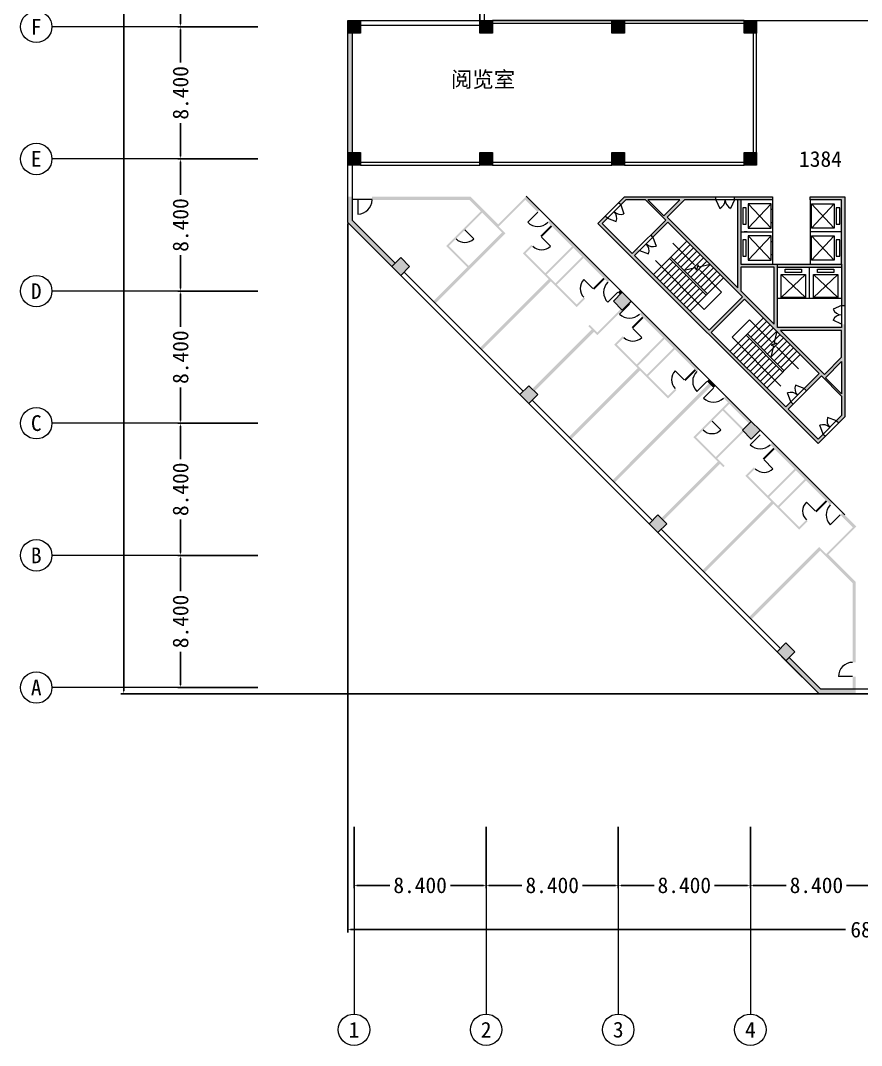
# Model space of a CAD drawing. Header units: metres. Extents: x -302 to 587, y -65 to 94.
# Drawn here: x 355 to 408.5, y -55 to 10.2 of the extents above; entities that cross this region are included whole.
import ezdxf

# ---------------------------------------------------------------- set-up
doc = ezdxf.new("R2010")
doc.units = ezdxf.units.M
doc.linetypes.add('ACAD_ISO03W100', pattern=[30, 12, -18])
doc.layers.get('0').update_dxf_attribs({"lineweight": 9})
for name, color, linetype, lineweight in [('fanghuo', 1, 'Continuous', 9), ('glass', 5, 'Continuous', 5), ('hatch', 212, 'ACAD_ISO03W100', 5), ('ProfileEdges', 7, 'Continuous', 9), ('PUB_TEXT', 7, 'Continuous', 9), ('stair', 30, 'Continuous', 9), ('zhuwang', 2, 'Continuous', 13)]:
    doc.layers.add(name, color=color, linetype=linetype, lineweight=lineweight)
doc.styles.add('mystyle', font='', dxfattribs={"height": 1})
doc.styles.get('mystyle').set_extended_font_data('SimSun')
doc.dimstyles.new('myyyy', dxfattribs={"dimtxt": 1, "dimasz": 0.18, "dimexe": 0.18, "dimexo": 0.0625, "dimgap": 0.09, "dimtad": 0, "dimtoh": 1, "dimdec": 3, "dimrnd": 0.001, "dimzin": 0, "dimdsep": 46, "dimtxsty": 'Standard', "dimcen": 0.09, "dimadec": 0, "dimazin": 0, "dimtfac": 1, "dimtdec": 3, "dimtofl": 0, "dimtmove": 0, "dimatfit": 3, "dimfxl": 1, "dimtolj": 1, "dimtzin": 0, "dimarcsym": 0})

# ---------------------------------------------------------------- blocks, each defined once
blk = doc.blocks.new('*D111')
at = {"layer": 'Defpoints', "color": 0, "ltscale": 0.05, "transparency": 16777216}
for p in [(370.149, 18.16), (365.183, 9.76), (370.149, 9.76)]:
    blk.add_point(p, dxfattribs=at)
at = {"layer": 'PUB_TEXT', "color": 0, "lineweight": -2, "ltscale": 0.05, "transparency": 16777216}
for p, q in [((370.086, 18.16), (365.003, 18.16)), ((365.183, 17.98), (365.183, 15.883)), ((365.183, 9.94), (365.183, 12.036)), ((370.086, 9.76), (365.003, 9.76))]:
    blk.add_line(p, q, dxfattribs=at)
at = {"layer": 'PUB_TEXT', "color": 0, "ltscale": 0.05, "transparency": 16777216}
for points in [[(365.153, 17.98), (365.213, 17.98), (365.183, 18.16)], [(365.153, 9.94), (365.213, 9.94), (365.183, 9.76)]]:
    blk.add_solid(points, dxfattribs=at)
at = {"layer": 'PUB_TEXT', "color": 0, "ltscale": 0.05, "transparency": 16777216, "insert": (365.183, 13.96), "char_height": 1, "attachment_point": 5, "rotation": 90}
blk.add_mtext('\\A1;8.400', dxfattribs=at)
blk = doc.blocks.new('*D112')
at = {"layer": 'Defpoints', "color": 0, "ltscale": 0.05, "transparency": 16777216}
for p in [(370.149, 9.76), (365.183, 1.36), (370.149, 1.36)]:
    blk.add_point(p, dxfattribs=at)
at = {"layer": 'PUB_TEXT', "color": 0, "lineweight": -2, "ltscale": 0.05, "transparency": 16777216}
for p, q in [((370.086, 9.76), (365.003, 9.76)), ((365.183, 9.58), (365.183, 7.483)), ((365.183, 1.54), (365.183, 3.636)), ((370.086, 1.36), (365.003, 1.36))]:
    blk.add_line(p, q, dxfattribs=at)
at = {"layer": 'PUB_TEXT', "color": 0, "ltscale": 0.05, "transparency": 16777216}
for points in [[(365.153, 9.58), (365.213, 9.58), (365.183, 9.76)], [(365.153, 1.54), (365.213, 1.54), (365.183, 1.36)]]:
    blk.add_solid(points, dxfattribs=at)
at = {"layer": 'PUB_TEXT', "color": 0, "ltscale": 0.05, "transparency": 16777216, "insert": (365.183, 5.56), "char_height": 1, "attachment_point": 5, "rotation": 90}
blk.add_mtext('\\A1;8.400', dxfattribs=at)
blk = doc.blocks.new('*D102')
at = {"layer": 'Defpoints', "color": 0, "ltscale": 0.05, "transparency": 16777216}
for p in [(370.149, 1.36), (365.183, -7.04), (370.149, -7.04)]:
    blk.add_point(p, dxfattribs=at)
at = {"layer": 'PUB_TEXT', "color": 0, "lineweight": -2, "ltscale": 0.05, "transparency": 16777216}
for p, q in [((370.086, 1.36), (365.003, 1.36)), ((365.183, 1.18), (365.183, -0.917)), ((365.183, -6.86), (365.183, -4.764)), ((370.086, -7.04), (365.003, -7.04))]:
    blk.add_line(p, q, dxfattribs=at)
at = {"layer": 'PUB_TEXT', "color": 0, "ltscale": 0.05, "transparency": 16777216}
for points in [[(365.153, 1.18), (365.213, 1.18), (365.183, 1.36)], [(365.153, -6.86), (365.213, -6.86), (365.183, -7.04)]]:
    blk.add_solid(points, dxfattribs=at)
at = {"layer": 'PUB_TEXT', "color": 0, "ltscale": 0.05, "transparency": 16777216, "insert": (365.183, -2.84), "char_height": 1, "attachment_point": 5, "rotation": 90}
blk.add_mtext('\\A1;8.400', dxfattribs=at)
blk = doc.blocks.new('*D103')
at = {"layer": 'Defpoints', "color": 0, "ltscale": 0.05, "transparency": 16777216}
for p in [(370.149, -7.04), (365.183, -15.44), (370.149, -15.44)]:
    blk.add_point(p, dxfattribs=at)
at = {"layer": 'PUB_TEXT', "color": 0, "lineweight": -2, "ltscale": 0.05, "transparency": 16777216}
for p, q in [((370.086, -7.04), (365.003, -7.04)), ((365.183, -7.22), (365.183, -9.317)), ((365.183, -15.26), (365.183, -13.164)), ((370.086, -15.44), (365.003, -15.44))]:
    blk.add_line(p, q, dxfattribs=at)
at = {"layer": 'PUB_TEXT', "color": 0, "ltscale": 0.05, "transparency": 16777216}
for points in [[(365.153, -7.22), (365.213, -7.22), (365.183, -7.04)], [(365.153, -15.26), (365.213, -15.26), (365.183, -15.44)]]:
    blk.add_solid(points, dxfattribs=at)
at = {"layer": 'PUB_TEXT', "color": 0, "ltscale": 0.05, "transparency": 16777216, "insert": (365.183, -11.24), "char_height": 1, "attachment_point": 5, "rotation": 90}
blk.add_mtext('\\A1;8.400', dxfattribs=at)
blk = doc.blocks.new('*D104')
at = {"layer": 'Defpoints', "color": 0, "ltscale": 0.05, "transparency": 16777216}
for p in [(370.149, -15.44), (365.183, -23.84), (370.149, -23.84)]:
    blk.add_point(p, dxfattribs=at)
at = {"layer": 'PUB_TEXT', "color": 0, "lineweight": -2, "ltscale": 0.05, "transparency": 16777216}
for p, q in [((370.086, -15.44), (365.003, -15.44)), ((365.183, -15.62), (365.183, -17.717)), ((365.183, -23.66), (365.183, -21.564)), ((370.086, -23.84), (365.003, -23.84))]:
    blk.add_line(p, q, dxfattribs=at)
at = {"layer": 'PUB_TEXT', "color": 0, "ltscale": 0.05, "transparency": 16777216}
for points in [[(365.153, -15.62), (365.213, -15.62), (365.183, -15.44)], [(365.153, -23.66), (365.213, -23.66), (365.183, -23.84)]]:
    blk.add_solid(points, dxfattribs=at)
at = {"layer": 'PUB_TEXT', "color": 0, "ltscale": 0.05, "transparency": 16777216, "insert": (365.183, -19.64), "char_height": 1, "attachment_point": 5, "rotation": 90}
blk.add_mtext('\\A1;8.400', dxfattribs=at)
blk = doc.blocks.new('*D105')
at = {"layer": 'Defpoints', "color": 0, "ltscale": 0.05, "transparency": 16777216}
for p in [(370.149, -23.84), (365.183, -32.24), (370.149, -32.24)]:
    blk.add_point(p, dxfattribs=at)
at = {"layer": 'PUB_TEXT', "color": 0, "lineweight": -2, "ltscale": 0.05, "transparency": 16777216}
for p, q in [((370.086, -23.84), (365.003, -23.84)), ((365.183, -24.02), (365.183, -26.117)), ((365.183, -32.06), (365.183, -29.964)), ((370.086, -32.24), (365.003, -32.24))]:
    blk.add_line(p, q, dxfattribs=at)
at = {"layer": 'PUB_TEXT', "color": 0, "ltscale": 0.05, "transparency": 16777216}
for points in [[(365.153, -24.02), (365.213, -24.02), (365.183, -23.84)], [(365.153, -32.06), (365.213, -32.06), (365.183, -32.24)]]:
    blk.add_solid(points, dxfattribs=at)
at = {"layer": 'PUB_TEXT', "color": 0, "ltscale": 0.05, "transparency": 16777216, "insert": (365.183, -28.04), "char_height": 1, "attachment_point": 5, "rotation": 90}
blk.add_mtext('\\A1;8.400', dxfattribs=at)
blk = doc.blocks.new('*D113')
at = {"layer": 'Defpoints', "color": 0, "ltscale": 3, "transparency": 16777216}
for p in [(361.567, 68.96), (384.214, 68.96), (410.214, -32.64)]:
    blk.add_point(p, dxfattribs=at)
at = {"layer": 'PUB_TEXT', "color": 0, "lineweight": -2, "ltscale": 3, "transparency": 16777216}
for p, q in [((384.151, 68.96), (361.387, 68.96)), ((361.567, 68.78), (361.567, 20.666)), ((361.567, -32.46), (361.567, 15.653)), ((410.151, -32.64), (361.387, -32.64))]:
    blk.add_line(p, q, dxfattribs=at)
at = {"layer": 'PUB_TEXT', "color": 0, "ltscale": 3, "transparency": 16777216}
for points in [[(361.537, 68.78), (361.597, 68.78), (361.567, 68.96)], [(361.537, -32.46), (361.597, -32.46), (361.567, -32.64)]]:
    blk.add_solid(points, dxfattribs=at)
at = {"layer": 'PUB_TEXT', "color": 0, "ltscale": 3, "transparency": 16777216, "insert": (361.567, 18.16), "char_height": 1, "attachment_point": 5, "rotation": 90}
blk.add_mtext('\\A1;101.600', dxfattribs=at)
blk = doc.blocks.new('*D115')
at = {"layer": 'Defpoints', "color": 0, "ltscale": 3, "transparency": 16777216}
for p in [(384.614, -41.04), (393.014, -41.04), (393.014, -44.814)]:
    blk.add_point(p, dxfattribs=at)
at = {"layer": 'PUB_TEXT', "color": 0, "lineweight": -2, "ltscale": 3, "transparency": 16777216}
for p, q in [((384.614, -41.103), (384.614, -44.994)), ((393.014, -41.103), (393.014, -44.994)), ((384.794, -44.814), (386.89, -44.814)), ((392.834, -44.814), (390.737, -44.814))]:
    blk.add_line(p, q, dxfattribs=at)
at = {"layer": 'PUB_TEXT', "color": 0, "ltscale": 3, "transparency": 16777216}
for points in [[(384.794, -44.784), (384.794, -44.844), (384.614, -44.814)], [(392.834, -44.784), (392.834, -44.844), (393.014, -44.814)]]:
    blk.add_solid(points, dxfattribs=at)
at = {"layer": 'PUB_TEXT', "color": 0, "ltscale": 3, "transparency": 16777216, "insert": (388.814, -44.814), "char_height": 1, "attachment_point": 5}
blk.add_mtext('\\A1;8.400', dxfattribs=at)
blk = doc.blocks.new('*D96')
at = {"layer": 'Defpoints', "color": 0, "ltscale": 3, "transparency": 16777216}
for p in [(393.014, -41.04), (401.414, -41.04), (401.414, -44.814)]:
    blk.add_point(p, dxfattribs=at)
at = {"layer": 'PUB_TEXT', "color": 0, "lineweight": -2, "ltscale": 3, "transparency": 16777216}
for p, q in [((393.014, -41.103), (393.014, -44.994)), ((401.414, -41.103), (401.414, -44.994)), ((393.194, -44.814), (395.29, -44.814)), ((401.234, -44.814), (399.137, -44.814))]:
    blk.add_line(p, q, dxfattribs=at)
at = {"layer": 'PUB_TEXT', "color": 0, "ltscale": 3, "transparency": 16777216}
for points in [[(393.194, -44.784), (393.194, -44.844), (393.014, -44.814)], [(401.234, -44.784), (401.234, -44.844), (401.414, -44.814)]]:
    blk.add_solid(points, dxfattribs=at)
at = {"layer": 'PUB_TEXT', "color": 0, "ltscale": 3, "transparency": 16777216, "insert": (397.214, -44.814), "char_height": 1, "attachment_point": 5}
blk.add_mtext('\\A1;8.400', dxfattribs=at)
blk = doc.blocks.new('*D97')
at = {"layer": 'Defpoints', "color": 0, "ltscale": 3, "transparency": 16777216}
for p in [(401.414, -41.04), (409.814, -41.04), (409.814, -44.814)]:
    blk.add_point(p, dxfattribs=at)
at = {"layer": 'PUB_TEXT', "color": 0, "lineweight": -2, "ltscale": 3, "transparency": 16777216}
for p, q in [((401.414, -41.103), (401.414, -44.994)), ((409.814, -41.103), (409.814, -44.994)), ((401.594, -44.814), (403.69, -44.814)), ((409.634, -44.814), (407.537, -44.814))]:
    blk.add_line(p, q, dxfattribs=at)
at = {"layer": 'PUB_TEXT', "color": 0, "ltscale": 3, "transparency": 16777216}
for points in [[(401.594, -44.784), (401.594, -44.844), (401.414, -44.814)], [(409.634, -44.784), (409.634, -44.844), (409.814, -44.814)]]:
    blk.add_solid(points, dxfattribs=at)
at = {"layer": 'PUB_TEXT', "color": 0, "ltscale": 3, "transparency": 16777216, "insert": (405.614, -44.814), "char_height": 1, "attachment_point": 5}
blk.add_mtext('\\A1;8.400', dxfattribs=at)
blk = doc.blocks.new('*D116')
at = {"layer": 'Defpoints', "color": 0, "ltscale": 3, "transparency": 16777216}
for p in [(376.214, -41.04), (384.614, -41.04), (384.614, -44.814)]:
    blk.add_point(p, dxfattribs=at)
at = {"layer": 'PUB_TEXT', "color": 0, "lineweight": -2, "ltscale": 3, "transparency": 16777216}
for p, q in [((376.214, -41.103), (376.214, -44.994)), ((384.614, -41.103), (384.614, -44.994)), ((376.394, -44.814), (378.49, -44.814)), ((384.434, -44.814), (382.337, -44.814))]:
    blk.add_line(p, q, dxfattribs=at)
at = {"layer": 'PUB_TEXT', "color": 0, "ltscale": 3, "transparency": 16777216}
for points in [[(376.394, -44.784), (376.394, -44.844), (376.214, -44.814)], [(384.434, -44.784), (384.434, -44.844), (384.614, -44.814)]]:
    blk.add_solid(points, dxfattribs=at)
at = {"layer": 'PUB_TEXT', "color": 0, "ltscale": 3, "transparency": 16777216, "insert": (380.414, -44.814), "char_height": 1, "attachment_point": 5}
blk.add_mtext('\\A1;8.400', dxfattribs=at)
blk = doc.blocks.new('*D117')
at = {"layer": 'Defpoints', "color": 0, "ltscale": 3, "transparency": 16777216}
for p in [(375.814, -2.674), (443.814, -7.44), (443.814, -47.631)]:
    blk.add_point(p, dxfattribs=at)
at = {"layer": 'PUB_TEXT', "color": 0, "lineweight": -2, "ltscale": 3, "transparency": 16777216}
for p, q in [((375.814, -2.737), (375.814, -47.811)), ((443.814, -7.503), (443.814, -47.811)), ((375.994, -47.631), (407.474, -47.631)), ((443.634, -47.631), (412.154, -47.631))]:
    blk.add_line(p, q, dxfattribs=at)
at = {"layer": 'PUB_TEXT', "color": 0, "ltscale": 3, "transparency": 16777216}
for points in [[(375.994, -47.601), (375.994, -47.661), (375.814, -47.631)], [(443.634, -47.601), (443.634, -47.661), (443.814, -47.631)]]:
    blk.add_solid(points, dxfattribs=at)
at = {"layer": 'PUB_TEXT', "color": 0, "ltscale": 3, "transparency": 16777216, "insert": (409.814, -47.631), "char_height": 1, "attachment_point": 5}
blk.add_mtext('\\A1;68.000', dxfattribs=at)

msp = doc.modelspace()

# ---------------------------------------------------------------- hatches: boundary and pattern name
at = {"layer": 'hatch', "ltscale": 0.05}
h = msp.add_hatch(color=256, dxfattribs=at)
h.dxf.hatch_style = 1
h.paths.add_polyline_path([(376.6136, 10.1598), (375.8136, 10.1598), (375.8136, 9.3598), (376.6136, 9.3598)])
h = msp.add_hatch(color=256, dxfattribs=at)
h.dxf.hatch_style = 1
h.paths.add_polyline_path([(385.0136, 10.1598), (384.2136, 10.1598), (384.2136, 9.3598), (385.0136, 9.3598)])
h = msp.add_hatch(color=256, dxfattribs=at)
h.dxf.hatch_style = 1
h.paths.add_polyline_path([(393.4136, 10.1598), (392.6136, 10.1598), (392.6136, 9.3598), (393.4136, 9.3598)])
h = msp.add_hatch(color=256, dxfattribs=at)
h.dxf.hatch_style = 1
h.paths.add_polyline_path([(401.8136, 10.1598), (401.0136, 10.1598), (401.0136, 9.3598), (401.8136, 9.3598)])
h = msp.add_hatch(color=256, dxfattribs=at)
h.dxf.hatch_style = 1
h.paths.add_polyline_path([(376.1136, 9.3598), (375.8136, 9.3598), (375.8136, 1.7598), (376.1136, 1.7598)])
h = msp.add_hatch(color=256, dxfattribs=at)
h.dxf.hatch_style = 1
h.paths.add_polyline_path([(376.6136, 1.7598), (375.8136, 1.7598), (375.8136, 0.9598), (376.6136, 0.9598)])
h = msp.add_hatch(color=256, dxfattribs=at)
h.dxf.hatch_style = 1
h.paths.add_polyline_path([(385.0136, 1.7598), (384.2136, 1.7598), (384.2136, 0.9598), (385.0136, 0.9598)])
h = msp.add_hatch(color=256, dxfattribs=at)
h.dxf.hatch_style = 1
h.paths.add_polyline_path([(393.4136, 1.7598), (392.6136, 1.7598), (392.6136, 0.9598), (393.4136, 0.9598)])
h = msp.add_hatch(color=256, dxfattribs=at)
h.dxf.hatch_style = 1
h.paths.add_polyline_path([(401.8136, 1.7598), (401.0136, 1.7598), (401.0136, 0.9598), (401.8136, 0.9598)])
h = msp.add_hatch(color=256, dxfattribs=at)
h.dxf.hatch_style = 1
h.paths.add_polyline_path([(376.1136, -1.0402), (375.8136, -1.0402), (375.8136, -2.6742), (378.6177, -5.4782), (378.8298, -5.2661), (376.1136, -2.5499)])
h = msp.add_hatch(color=256, dxfattribs=at)
h.dxf.hatch_style = 1
h.paths.add_polyline_path([(383.6266, -1.0402), (377.3571, -1.0402), (377.3571, -1.2402), (383.5437, -1.2402), (385.2355, -2.932), (385.3769, -2.7905)])
h = msp.add_hatch(color=256, dxfattribs=at)
h.dxf.hatch_style = 1
h.paths.add_polyline_path([(387.8942, -2.0269), (388.0356, -1.8854), (387.1588, -1.0086), (385.2355, -2.932), (385.6173, -3.3138), (381.2474, -7.6837), (381.3888, -7.8251), (385.8436, -3.3704), (385.4052, -2.932), (387.1023, -1.2349)])
h = msp.add_hatch(color=256, dxfattribs=at)
h.dxf.hatch_style = 1
h.paths.add_polyline_path([(400.6136, -6.8267), (396.1212, -2.3342), (397.2152, -1.2402), (399.2136, -1.2402), (399.2136, -1.0402), (393.4129, -1.0402), (393.0301, -1.423), (393.1715, -1.5644), (393.4958, -1.2402), (394.7443, -1.2402), (396.0292, -2.5251), (395.0807, -3.4736), (395.2221, -3.6151), (396.1706, -2.6665), (400.9082, -7.4041), (398.7869, -9.5255), (394.0493, -4.7879), (394.3736, -4.4636), (394.2322, -4.3222), (393.9079, -4.6464), (391.9987, -2.7372), (392.323, -2.413), (392.1815, -2.2716), (391.7159, -2.7372), (405.7166, -16.738), (406.1823, -16.2723), (406.0408, -16.1308), (405.7166, -16.4551), (403.8074, -14.5459), (404.1316, -14.2217), (403.9902, -14.0802), (403.666, -14.4045), (398.9283, -9.6669), (401.0497, -7.5456), (405.7873, -12.2832), (404.8388, -13.2317), (404.9802, -13.3731), (405.9287, -12.4246), (407.2136, -13.7095), (407.2136, -14.9581), (406.8894, -15.2823), (407.0308, -15.4237), (407.4136, -15.0409), (407.4136, -9.1467), (407.2136, -9.1467), (407.2136, -9.3467), (403.1336, -9.3467), (403.1336, -5.3202), (400.8136, -5.3202), (400.8136, -1.2402), (400.6136, -1.2402)])
h.paths.add_polyline_path([(400.8136, -5.5202), (402.9336, -5.5202), (402.9336, -9.1467), (400.8136, -7.0267)], flags=16)
h.paths.add_polyline_path([(403.3336, -9.5467), (407.2136, -9.5467), (407.2136, -11.2386), (406.1196, -12.3327)], flags=16)
h.paths.add_polyline_path([(395.909, -2.2635), (394.8857, -1.2402), (396.9323, -1.2402)], flags=16)
h.paths.add_polyline_path([(407.2136, -11.5215), (407.2136, -13.5681), (406.1903, -12.5448)], flags=16)
h = msp.add_hatch(color=256, dxfattribs=at)
h.dxf.hatch_style = 1
h.paths.add_polyline_path([(400.4136, -1.0402), (400.4136, -1.2402), (401.0136, -1.2402), (402.8136, -1.2402), (402.8136, -1.0402)])
h = msp.add_hatch(color=256, dxfattribs=at)
h.dxf.hatch_style = 1
h.paths.add_polyline_path([(407.4136, -1.0402), (405.2136, -1.0402), (405.2136, -1.2402), (407.2136, -1.2402), (407.2136, -5.3202), (407.2136, -7.9467), (407.4136, -7.9467)])
h = msp.add_hatch(color=256, dxfattribs=at)
h.dxf.hatch_style = 1
h.paths.add_polyline_path([(384.3587, -2.0551), (384.2738, -1.9703), (382.0677, -4.1765), (383.4112, -5.52), (383.496, -5.4351), (382.2374, -4.1765)])
h = msp.add_hatch(color=256, dxfattribs=at)
h.dxf.hatch_style = 1
h.paths.add_polyline_path([(392.349, -6.4816), (392.4904, -6.3402), (388.672, -2.5218), (388.5306, -2.6633)])
h = msp.add_hatch(color=256, dxfattribs=at)
h.dxf.hatch_style = 1
h.paths.add_polyline_path([(388.8135, -2.9461), (388.7286, -2.8612), (388.0569, -3.533), (388.1417, -3.6178)])
h = msp.add_hatch(color=256, dxfattribs=at)
h.dxf.hatch_style = 1
h.paths.add_polyline_path([(387.1164, -4.6432), (387.576, -4.1835), (387.4912, -4.0987), (386.9467, -4.6432), (390.3691, -8.0655), (390.9136, -7.5211), (390.8287, -7.4362), (390.3691, -7.8958)])
h = msp.add_hatch(color=256, dxfattribs=at)
h.dxf.hatch_style = 1
h.paths.add_polyline_path([(390.157, -4.2896), (390.0721, -4.2047), (388.3751, -5.9018), (388.4599, -5.9867)])
h = msp.add_hatch(color=256, dxfattribs=at)
h.dxf.hatch_style = 1
h.paths.add_polyline_path([(379.7491, -5.4782), (379.1834, -4.9126), (378.6177, -5.4782), (379.1834, -6.0439)])
h = msp.add_hatch(color=256, dxfattribs=at)
h.dxf.hatch_style = 1
h.paths.add_polyline_path([(379.1834, -4.9126), (378.6177, -5.4782), (379.1834, -6.0439), (379.7491, -5.4782)])
h = msp.add_hatch(color=256, dxfattribs=at)
h.dxf.hatch_style = 1
h.paths.add_polyline_path([(390.8075, -4.9401), (390.7227, -4.8553), (389.0256, -6.5523), (389.1104, -6.6372)])
h = msp.add_hatch(color=256, dxfattribs=at)
h.dxf.hatch_style = 1
h.paths.add_polyline_path([(407.2136, -5.5202), (407.2136, -5.3202), (403.1336, -5.3202), (403.1336, -5.5202)])
h = msp.add_hatch(color=256, dxfattribs=at)
h.dxf.hatch_style = 1
h.paths.add_polyline_path([(388.7286, -6.4251), (388.5872, -6.2836), (384.2173, -10.6536), (384.3587, -10.795)])
h = msp.add_hatch(color=256, dxfattribs=at)
h.dxf.hatch_style = 1
h.paths.add_polyline_path([(391.3944, -6.8705), (391.4793, -6.9554), (392.151, -6.2836), (392.0662, -6.1988)])
h = msp.add_hatch(color=256, dxfattribs=at)
h.dxf.hatch_style = 1
h.paths.add_polyline_path([(393.2682, -7.118), (392.7026, -7.6837), (393.2682, -8.2494), (393.8339, -7.6837)])
h = msp.add_hatch(color=256, dxfattribs=at)
h.dxf.hatch_style = 1
h.paths.add_polyline_path([(393.2682, -7.118), (393.1268, -6.9766), (392.9854, -7.118), (393.1268, -7.2594)])
h = msp.add_hatch(color=256, dxfattribs=at)
h.dxf.hatch_style = 1
h.paths.add_polyline_path([(393.8727, -7.7224), (393.8339, -7.6837), (393.6925, -7.8251), (393.7312, -7.8639)])
h = msp.add_hatch(color=256, dxfattribs=at)
h.dxf.hatch_style = 1
h.paths.add_polyline_path([(391.2035, -9.1828), (391.1186, -9.2676), (391.6843, -9.8333), (393.2682, -8.2494), (393.1834, -8.1645), (391.6843, -9.6636)])
h = msp.add_hatch(color=256, dxfattribs=at)
h.dxf.hatch_style = 1
h.paths.add_polyline_path([(394.5091, -8.3588), (394.3676, -8.5003), (398.0092, -12.1419), (398.1507, -12.0004)])
h = msp.add_hatch(color=256, dxfattribs=at)
h.dxf.hatch_style = 1
h.paths.add_polyline_path([(394.6151, -8.7478), (394.5303, -8.6629), (393.8585, -9.3347), (393.9434, -9.4195)])
h = msp.add_hatch(color=256, dxfattribs=at)
h.dxf.hatch_style = 1
h.paths.add_polyline_path([(391.4722, -9.6212), (391.3308, -9.4798), (387.5407, -13.2699), (387.6821, -13.4113)])
h = msp.add_hatch(color=256, dxfattribs=at)
h.dxf.hatch_style = 1
h.paths.add_polyline_path([(393.3777, -9.9852), (393.2928, -9.9003), (392.7484, -10.4448), (396.1708, -13.8672), (396.7152, -13.3227), (396.6304, -13.2379), (396.1708, -13.6975), (392.9181, -10.4448)])
h = msp.add_hatch(color=256, dxfattribs=at)
h.dxf.hatch_style = 1
h.paths.add_polyline_path([(395.9586, -10.0913), (395.8738, -10.0064), (394.1767, -11.7035), (394.2616, -11.7883)])
h = msp.add_hatch(color=256, dxfattribs=at)
h.dxf.hatch_style = 1
h.paths.add_polyline_path([(396.6092, -10.7418), (396.5243, -10.6569), (394.8273, -12.354), (394.9121, -12.4389)])
h = msp.add_hatch(color=256, dxfattribs=at)
h.dxf.hatch_style = 1
h.paths.add_polyline_path([(394.3888, -12.0853), (394.2474, -11.9439), (389.8775, -16.3138), (390.0189, -16.4552)])
h = msp.add_hatch(color=256, dxfattribs=at)
h.dxf.hatch_style = 1
h.paths.add_polyline_path([(397.9527, -12.0853), (397.8678, -12.0004), (397.1961, -12.6722), (397.2809, -12.757)])
h = msp.add_hatch(color=256, dxfattribs=at)
h.dxf.hatch_style = 1
h.paths.add_polyline_path([(398.9285, -13.0611), (398.7871, -12.9197), (392.6352, -19.0715), (392.7766, -19.2129)])
h = msp.add_hatch(color=256, dxfattribs=at)
h.dxf.hatch_style = 1
h.paths.add_polyline_path([(398.7871, -12.6368), (398.6456, -12.7783), (399.0699, -13.2025), (399.2113, -13.0611)])
h = msp.add_hatch(color=256, dxfattribs=at)
h.dxf.hatch_style = 1
h.paths.add_polyline_path([(398.7871, -12.6368), (398.6456, -12.7783), (399.0699, -13.2025), (399.2113, -13.0611)])
h = msp.add_hatch(color=256, dxfattribs=at)
h.dxf.hatch_style = 1
h.paths.add_polyline_path([(387.3285, -13.0577), (386.7629, -13.6234), (387.3285, -14.1891), (387.8942, -13.6234)])
h = msp.add_hatch(color=256, dxfattribs=at)
h.dxf.hatch_style = 1
h.paths.add_polyline_path([(387.3285, -13.0577), (386.7629, -13.6234), (387.3285, -14.1891), (387.8942, -13.6234)])
h = msp.add_hatch(color=256, dxfattribs=at)
h.dxf.hatch_style = 1
h.paths.add_polyline_path([(400.074, -14.2066), (399.9891, -14.1218), (397.783, -16.3279), (399.6921, -18.2371), (399.777, -18.1523), (397.9527, -16.3279)])
h = msp.add_hatch(color=256, dxfattribs=at)
h.dxf.hatch_style = 1
h.paths.add_polyline_path([(399.8477, -13.6975), (399.7063, -13.8389), (401.3326, -15.4653), (401.4741, -15.3238)])
h = msp.add_hatch(color=256, dxfattribs=at)
h.dxf.hatch_style = 1
h.paths.add_polyline_path([(399.7346, -14.546), (399.6497, -14.6309), (400.9084, -15.8895), (400.9932, -15.8047)])
h = msp.add_hatch(color=256, dxfattribs=at)
h.dxf.hatch_style = 1
h.paths.add_polyline_path([(400.9084, -15.8895), (401.4741, -16.4552), (402.0397, -15.8895), (401.4741, -15.3238)])
h = msp.add_hatch(color=256, dxfattribs=at)
h.dxf.hatch_style = 1
h.paths.add_polyline_path([(400.9932, -15.9744), (400.9084, -15.8895), (399.2113, -17.5866), (399.2962, -17.6714)])
h = msp.add_hatch(color=256, dxfattribs=at)
h.dxf.hatch_style = 1
h.paths.add_polyline_path([(402.8176, -16.6673), (402.6761, -16.8088), (406.4945, -20.6271), (406.6359, -20.4857)])
h = msp.add_hatch(color=256, dxfattribs=at)
h.dxf.hatch_style = 1
h.paths.add_polyline_path([(402.959, -17.0916), (402.8741, -17.0068), (402.2024, -17.6785), (402.2872, -17.7634)])
h = msp.add_hatch(color=256, dxfattribs=at)
h.dxf.hatch_style = 1
h.paths.add_polyline_path([(399.48, -18.025), (399.3386, -17.8836), (395.7465, -21.4757), (395.8879, -21.6171)])
h = msp.add_hatch(color=256, dxfattribs=at)
h.dxf.hatch_style = 1
h.paths.add_polyline_path([(405.0591, -21.6666), (404.9742, -21.5817), (404.5146, -22.0414), (401.2619, -18.7887), (401.7215, -18.329), (401.6367, -18.2442), (401.0922, -18.7887), (404.5146, -22.2111)])
h = msp.add_hatch(color=256, dxfattribs=at)
h.dxf.hatch_style = 1
h.paths.add_polyline_path([(404.3025, -18.4351), (404.2176, -18.3503), (402.5206, -20.0473), (402.6054, -20.1322)])
h = msp.add_hatch(color=256, dxfattribs=at)
h.dxf.hatch_style = 1
h.paths.add_polyline_path([(404.953, -19.0857), (404.8682, -19.0008), (403.1711, -20.6979), (403.256, -20.7827)])
h = msp.add_hatch(color=256, dxfattribs=at)
h.dxf.hatch_style = 1
h.paths.add_polyline_path([(402.8741, -20.5706), (402.7327, -20.4292), (398.3628, -24.7991), (398.5042, -24.9405)])
h = msp.add_hatch(color=256, dxfattribs=at)
h.dxf.hatch_style = 1
h.paths.add_polyline_path([(406.2965, -20.4292), (406.2117, -20.3443), (405.5399, -21.0161), (405.6248, -21.1009)])
h = msp.add_hatch(color=256, dxfattribs=at)
h.dxf.hatch_style = 1
h.paths.add_polyline_path([(396.1, -21.8292), (395.5344, -21.2635), (394.9687, -21.8292), (395.5344, -22.3949)])
h = msp.add_hatch(color=256, dxfattribs=at)
h.dxf.hatch_style = 1
h.paths.add_polyline_path([(396.1, -21.8292), (395.5344, -21.2635), (394.9687, -21.8292), (395.5344, -22.3949)])
h = msp.add_hatch(color=256, dxfattribs=at)
h.dxf.hatch_style = 1
h.paths.add_polyline_path([(408.1491, -21.9989), (407.2723, -21.1221), (407.1309, -21.2635), (407.9229, -22.0555), (406.2258, -23.7526), (405.7874, -23.3142), (401.3326, -27.7689), (401.4741, -27.9103), (405.844, -23.5404), (406.2258, -23.9223)])
h = msp.add_hatch(color=256, dxfattribs=at)
h.dxf.hatch_style = 1
h.paths.add_polyline_path([(406.3672, -23.7808), (406.2258, -23.9223), (407.9176, -25.614), (407.9176, -30.6402), (408.1176, -30.6402), (408.1176, -25.5312)])
h.paths.add_polyline_path([(408.1176, -31.5402), (407.9176, -31.5402), (407.9176, -32.3402), (408.1176, -32.3402)])
h = msp.add_hatch(color=256, dxfattribs=at)
h.dxf.hatch_style = 1
h.paths.add_polyline_path([(404.2452, -29.9744), (403.6795, -29.4087), (403.1138, -29.9744), (403.6795, -30.5401)])
h = msp.add_hatch(color=256, dxfattribs=at)
h.dxf.hatch_style = 1
h.paths.add_polyline_path([(404.2452, -29.9744), (403.6795, -29.4087), (403.1138, -29.9744), (403.6795, -30.5401)])
h = msp.add_hatch(color=256, dxfattribs=at)
h.dxf.hatch_style = 1
h.paths.add_polyline_path([(403.8917, -30.3279), (403.6795, -30.5401), (405.7796, -32.6402), (408.1176, -32.6402), (408.1176, -32.3402), (405.9039, -32.3402)])

# ---------------------------------------------------------------- linework, layer by layer
at = {"ltscale": 0.05}
for p, q in [((401.0136, 10.1598), (385.0136, 10.1598)), ((401.0136, 9.9598), (385.0136, 9.9598)), ((401.6136, 1.7598), (401.6136, 9.3598)), ((401.8136, 1.7598), (401.8136, 9.3598)), ((376.6136, 1.1598), (384.2136, 1.1598)), ((376.6136, 0.9598), (384.2136, 0.9598)), ((385.0136, 1.1598), (392.6136, 1.1598)), ((385.0136, 0.9598), (392.6136, 0.9598)), ((393.4136, 1.1598), (401.0136, 1.1598)), ((393.4136, 0.9598), (401.0136, 0.9598)), ((376.1136, -1.1951), (377.3559, -1.1951)), ((397.9237, -5.5691), (397.203, -5.7354)), ((397.9808, -5.7071), (397.9237, -5.5691)), ((398.0798, -5.3818), (397.9808, -5.7071)), ((398.1483, -5.5172), (398.0798, -5.3818)), ((398.8576, -5.3535), (398.1483, -5.5172)), ((399.586, -7.1001), (398.4829, -8.2032)), ((401.3537, -8.8679), (400.2506, -9.9709)), ((403.1003, -9.5962), (402.9366, -10.3055)), ((403.072, -10.374), (402.7467, -10.473)), ((402.9366, -10.3055), (403.072, -10.374)), ((402.8848, -10.5301), (402.7184, -11.2508)), ((402.7467, -10.473), (402.8848, -10.5301))]:
    msp.add_line(p, q, dxfattribs=at)
for p, q in [((378.6177, -5.4782), (375.8136, -2.6742)), ((386.7629, -13.6234), (379.1834, -6.0439)), ((394.9687, -21.8292), (387.3285, -14.1891)), ((403.1138, -29.9744), (395.5344, -22.3949)), ((405.7796, -32.6402), (403.6795, -30.5401))]:
    msp.add_line(p, q)
for points in [[(396.4747, -3.9888), (397.8182, -5.3323)], [(395.3716, -5.0919), (398.4829, -8.2032)], [(399.586, -7.1001), (398.2425, -5.7566)], [(401.3537, -8.8679), (402.6972, -10.2114)], [(403.3619, -13.0822), (400.2506, -9.9709)], [(404.465, -11.9791), (403.1215, -10.6356)]]:
    msp.add_lwpolyline(points, dxfattribs=at)
for points in [[(397.8182, -5.3323, 0.06, 0, 0), (398.0303, -5.5445, 0, 0, 0)], [(398.2425, -5.7566, 0.06, 0, 0), (398.0303, -5.5445, 0, 0, 0)], [(402.6972, -10.2114, 0.06, 0, 0), (402.9094, -10.4235, 0, 0, 0)], [(403.1215, -10.6356, 0.06, 0, 0), (402.9094, -10.4235, 0, 0, 0)]]:
    msp.add_lwpolyline(points, format="xyseb", dxfattribs=at)
at = {"layer": 'fanghuo', "ltscale": 3}
for points in [[(417.8136, 51.3598), (401.8136, 51.3598), (401.8136, 68.9598), (384.2136, 68.9598), (384.2136, 10.1598), (434.9136, 10.1598), (434.9136, 18.5598), (421.2136, 18.5598), (421.2136, 42.9598), (417.8136, 42.9598), (417.8136, 51.3598)], [(417.8136, 10.1598), (417.8136, -7.4402), (418.6136, -7.4402), (418.6136, -32.6402), (405.7796, -32.6402), (375.8136, -2.6742), (375.8136, 10.1598), (417.8136, 10.1598)]]:
    msp.add_lwpolyline(points, dxfattribs=at)
at = {"layer": 'glass', "ltscale": 0.05}
for p, q in [((376.4571, -1.2402), (376.4571, -2.1402)), ((399.2136, -1.2402), (399.4666, -1.7842)), ((400.4136, -1.2402), (400.1606, -1.7842)), ((393.1715, -1.5644), (393.3773, -2.128)), ((387.8942, -2.0269), (387.2578, -2.6633)), ((392.323, -2.413), (392.8866, -2.6188)), ((383.2627, -3.1512), (383.8284, -3.7168)), ((388.1417, -3.6178), (388.7074, -4.1835)), ((395.2221, -3.6151), (395.4279, -4.1787)), ((394.3736, -4.4636), (394.9372, -4.6694)), ((391.3944, -6.8705), (390.8287, -6.3049)), ((392.9854, -7.118), (392.349, -7.7544)), ((393.7312, -7.8639), (393.0948, -8.5003)), ((407.2136, -7.9467), (406.6696, -8.1997)), ((407.2136, -9.1467), (406.6696, -8.8937)), ((393.9434, -9.4195), (394.5091, -9.9852)), ((397.1961, -12.6722), (396.6304, -12.1065)), ((398.6456, -12.7783), (398.0092, -13.4147)), ((404.8388, -13.2317), (404.2752, -13.0259)), ((399.0699, -13.2025), (398.4335, -13.8389)), ((403.9902, -14.0802), (403.7844, -13.5166)), ((398.978, -15.3026), (399.5437, -15.8683)), ((406.0408, -16.1308), (405.835, -15.5673)), ((406.8894, -15.2823), (406.3258, -15.0765)), ((402.0397, -16.1724), (401.4033, -16.8088)), ((402.2872, -17.7634), (402.8529, -18.329)), ((405.5388, -21.0169), (404.9731, -20.4512)), ((407.1309, -21.2635), (406.4945, -21.8999)), ((407.9176, -31.5402), (407.0176, -31.5402))]:
    msp.add_line(p, q, dxfattribs=at)
for centre, radius, start, end in [((376.4571, -1.2402), 0.9, 270, 0), ((399.2136, -1.2402), 0.6, 294.937958, 360), ((400.4136, -1.2402), 0.6, 180, 245.062042), ((392.323, -2.413), 0.6, 339.937958, 45), ((393.1715, -1.5644), 0.6, 225, 290.062042), ((387.8942, -2.0269), 0.9, 225, 315), ((383.2627, -3.1512), 0.8, 225, 315), ((388.1417, -3.6178), 0.8, 225, 315), ((394.3736, -4.4636), 0.6, 339.937958, 45), ((395.2221, -3.6151), 0.6, 225, 290.062042), ((391.3944, -6.8705), 0.8, 135, 225), ((392.9854, -7.118), 0.9, 135, 225), ((407.2136, -7.9467), 0.6, 204.937958, 270), ((393.7312, -7.8639), 0.9, 225, 315), ((407.2136, -9.1467), 0.6, 90, 155.062042), ((393.9434, -9.4195), 0.8, 225, 315), ((397.1961, -12.6722), 0.8, 135, 225), ((398.6456, -12.7783), 0.9, 135, 225), ((404.8388, -13.2317), 0.6, 159.937958, 225), ((403.9902, -14.0802), 0.6, 45, 110.062042), ((399.0699, -13.2025), 0.9, 225, 315), ((406.0408, -16.1308), 0.6, 45, 110.062042), ((406.8894, -15.2823), 0.6, 159.937958, 225), ((398.978, -15.3026), 0.8, 225, 315), ((402.0397, -16.1724), 0.9, 225, 315), ((402.2872, -17.7634), 0.8, 225, 315), ((405.5388, -21.0169), 0.8, 135, 225), ((407.1309, -21.2635), 0.9, 135, 225), ((407.9176, -31.5402), 0.9, 90, 180)]:
    msp.add_arc(centre, radius, start, end, dxfattribs=at)
at = {"layer": 'ProfileEdges', "ltscale": 0.05}
for p, q in [((384.2136, 10.1598), (384.2136, 17.7598)), ((384.5136, 10.1598), (384.5136, 17.7598)), ((376.6136, 10.1598), (384.2136, 10.1598)), ((376.6136, 9.8598), (384.2136, 9.8598)), ((375.8136, 1.7598), (375.8136, 9.3598)), ((376.1136, 1.7598), (376.1136, 9.3598)), ((375.8136, -2.6742), (375.8136, 0.9598)), ((376.1136, -2.5499), (376.1136, 0.9598)), ((387.1523, -1.0021), (393.2682, -7.118)), ((376.1136, -2.5499), (378.8298, -5.2661)), ((379.3955, -5.8318), (386.975, -13.4113)), ((393.8339, -7.6837), (401.4741, -15.3238)), ((387.5407, -13.977), (395.1808, -21.6171)), ((402.0397, -15.8895), (407.4136, -21.2634)), ((395.7465, -22.1828), (403.326, -29.7623)), ((403.8917, -30.3279), (405.9039, -32.3402)), ((417.8136, -32.3402), (405.9039, -32.3402)), ((417.8136, -32.6402), (405.7796, -32.6402))]:
    msp.add_line(p, q, dxfattribs=at)
at = {"layer": 'PUB_TEXT', "ltscale": 3}
for p, q in [((365.0027, 9.7598), (357.0027, 9.7598)), ((365.0027, 1.3598), (357.0027, 1.3598)), ((365.0027, -7.0402), (357.0027, -7.0402)), ((365.0027, -15.4402), (357.0027, -15.4402)), ((365.0027, -23.8402), (357.0027, -23.8402)), ((365.0027, -32.2402), (357.0027, -32.2402)), ((376.2136, -44.9943), (376.2136, -52.9943)), ((384.6136, -44.9943), (384.6136, -52.9943)), ((393.0136, -44.9943), (393.0136, -52.9943)), ((401.4136, -44.9943), (401.4136, -52.9943))]:
    msp.add_line(p, q, dxfattribs=at)
for centre in [(356.0027, 9.7598), (356.0027, 1.3598), (356.0027, -7.0402), (356.0027, -15.4402), (356.0027, -23.8402), (356.0027, -32.2402), (376.2136, -53.9943), (384.6136, -53.9943), (393.0136, -53.9943), (401.4136, -53.9943)]:
    msp.add_circle(centre, 1, dxfattribs=at)
at = {"layer": 'stair', "ltscale": 0.05}
for p, q in [((399.2136, -1.2402), (399.2136, -1.0402)), ((400.4136, -1.2402), (400.4136, -1.0402)), ((402.8136, -1.2402), (402.8136, -5.3202)), ((393.1715, -1.5644), (393.0301, -1.423)), ((392.323, -2.413), (392.1815, -2.2716)), ((395.2221, -3.6151), (395.0807, -3.4736)), ((401.2136, -3.2802), (401.0136, -3.2802)), ((403.1336, -5.5202), (407.2136, -5.5202)), ((407.2136, -7.9467), (407.4136, -7.9467)), ((404.8388, -13.2317), (404.9802, -13.3731)), ((403.9902, -14.0802), (404.1316, -14.2217)), ((406.8894, -15.2823), (407.0308, -15.4237)), ((406.0408, -16.1308), (406.1823, -16.2723))]:
    msp.add_line(p, q, dxfattribs=at)
at = {"layer": 'stair'}
for p, q in [((396.2696, -4.9717), (398.6031, -7.3052)), ((396.3545, -4.8868), (398.6879, -7.2203)), ((405.1736, -7.5202), (405.1736, -5.5202)), ((403.567, -12.0993), (401.2335, -9.7659)), ((403.4821, -12.1842), (401.1487, -9.8507))]:
    msp.add_line(p, q, dxfattribs=at)
for points in [[(407.4136, -1.0402), (407.4136, -15.0409), (405.7166, -16.738), (391.7159, -2.7372), (393.4129, -1.0402), (402.8136, -1.0402), (402.8136, -1.2402), (400.8136, -1.2402), (400.8136, -5.3202), (407.2136, -5.3202), (407.2136, -1.2402), (405.2136, -1.2402), (405.2136, -1.0402), (407.4136, -1.0402)], [(396.0292, -2.5251), (394.7443, -1.2402), (393.4958, -1.2402), (391.9987, -2.7372), (393.9079, -4.6464), (396.0292, -2.5251)], [(394.8857, -1.2402), (395.909, -2.2635), (396.9323, -1.2402), (394.8857, -1.2402)], [(401.0136, -1.2402), (397.2152, -1.2402), (396.1212, -2.3342), (400.6136, -6.8267), (400.6136, -1.2402)], [(405.2136, -1.2402), (405.2136, -5.3202)], [(400.9336, -1.7402), (400.9336, -2.7802), (401.1576, -2.7802), (401.1576, -1.7402), (400.9336, -1.7402)], [(401.2776, -1.4882), (401.2776, -3.0322), (402.7336, -3.0322), (402.7336, -1.4882), (401.2776, -1.4882), (402.7336, -3.0322)], [(402.7336, -1.4882), (401.2776, -3.0322)], [(402.7336, -1.8402), (402.8136, -1.8402)], [(405.2936, -1.8402), (405.2136, -1.8402)], [(406.7496, -1.4882), (406.7496, -3.0322), (405.2936, -3.0322), (405.2936, -1.4882), (406.7496, -1.4882), (405.2936, -3.0322)], [(405.2936, -1.4882), (406.7496, -3.0322)], [(406.8696, -1.7402), (406.8696, -2.7802), (407.0936, -2.7802), (407.0936, -1.7402), (406.8696, -1.7402)], [(400.9082, -7.4041), (396.1706, -2.6665), (394.0493, -4.7879), (398.7869, -9.5255), (400.9082, -7.4041)], [(402.7336, -2.6802), (402.8136, -2.6802)], [(405.2136, -2.6802), (405.2936, -2.6802)], [(395.2514, -5.9899), (397.3727, -3.8686)], [(400.8136, -3.2802), (402.8136, -3.2802)], [(400.9336, -3.7802), (400.9336, -4.8202), (401.1576, -4.8202), (401.1576, -3.7802), (400.9336, -3.7802)], [(401.2776, -3.5282), (401.2776, -5.0722), (402.7336, -5.0722), (402.7336, -3.5282), (401.2776, -3.5282), (402.7336, -5.0722)], [(402.7336, -3.5282), (401.2776, -5.0722)], [(402.7336, -3.8802), (402.8136, -3.8802)], [(407.2136, -3.2802), (405.2136, -3.2802)], [(405.2936, -3.8802), (405.2136, -3.8802)], [(406.7496, -3.5282), (406.7496, -5.0722), (405.2936, -5.0722), (405.2936, -3.5282), (406.7496, -3.5282), (405.2936, -5.0722)], [(405.2936, -3.5282), (406.7496, -5.0722)], [(406.8696, -3.7802), (406.8696, -4.8202), (407.0936, -4.8202), (407.0936, -3.7802), (406.8696, -3.7802)], [(396.5666, -5.099), (397.5848, -4.0807)], [(396.7787, -5.3111), (397.797, -4.2929)], [(396.9909, -5.5232), (398.0091, -4.505)], [(395.4635, -6.2021), (396.4818, -5.1838)], [(397.203, -5.7354), (398.2212, -4.7171)], [(397.4151, -5.9475), (398.4334, -4.9293)], [(397.6273, -6.1596), (398.6455, -5.1414)], [(402.7336, -4.7202), (402.8136, -4.7202)], [(405.2136, -4.7202), (405.2936, -4.7202)], [(395.6757, -6.4142), (396.6939, -5.396)], [(395.8878, -6.6263), (396.906, -5.6081)], [(396.0999, -6.8385), (397.1182, -5.8202)], [(397.8394, -6.3718), (398.8576, -5.3535)], [(398.0515, -6.5839), (399.0698, -5.5657)], [(398.2637, -6.796), (399.2819, -5.7778)], [(400.8136, -5.5202), (400.8136, -7.0267), (402.9336, -9.1467), (402.9336, -5.5202), (400.8136, -5.5202)], [(407.2136, -5.3202), (407.2136, -9.3467), (403.1336, -9.3467), (403.1336, -5.3202)], [(404.6736, -5.6402), (404.6736, -5.8642), (403.6336, -5.8642), (403.6336, -5.6402), (404.6736, -5.6402)], [(406.7136, -5.6402), (406.7136, -5.8642), (405.6736, -5.8642), (405.6736, -5.6402), (406.7136, -5.6402)], [(396.3121, -7.0506), (397.3303, -6.0324)], [(396.5242, -7.2627), (397.5424, -6.2445)], [(396.7363, -7.4749), (397.7546, -6.4566)], [(397.5848, -8.3234), (399.7062, -6.2021)], [(398.4758, -7.0082), (399.494, -5.9899)], [(404.9256, -5.9842), (404.9256, -7.4402), (403.3816, -7.4402), (403.3816, -5.9842), (404.9256, -5.9842), (403.3816, -7.4402)], [(403.3816, -5.9842), (404.9256, -7.4402)], [(406.9656, -5.9842), (406.9656, -7.4402), (405.4216, -7.4402), (405.4216, -5.9842), (406.9656, -5.9842), (405.4216, -7.4402)], [(405.4216, -5.9842), (406.9656, -7.4402)], [(396.9484, -7.687), (397.9667, -6.6688)], [(397.1606, -7.8991), (398.1788, -6.8809)], [(397.3727, -8.1113), (398.3909, -7.093)], [(401.0497, -7.5456), (405.7873, -12.2832), (403.666, -14.4045), (398.9283, -9.6669), (401.0497, -7.5456)], [(405.1736, -7.5202), (403.1336, -7.5202)], [(403.7336, -7.4402), (403.7336, -7.5202)], [(404.5736, -7.5202), (404.5736, -7.4402)], [(407.2136, -7.5202), (405.1736, -7.5202)], [(405.7736, -7.4402), (405.7736, -7.5202)], [(406.6136, -7.5202), (406.6136, -7.4402)], [(400.1304, -10.869), (402.2517, -8.7476)], [(401.4456, -9.978), (402.4639, -8.9598)], [(401.6578, -10.1901), (402.676, -9.1719)], [(401.8699, -10.4023), (402.8881, -9.384)], [(402.082, -10.6144), (403.1003, -9.5962)], [(406.1196, -12.3327), (407.2136, -11.2386), (407.2136, -9.5467), (403.3336, -9.5467), (406.1196, -12.3327)], [(400.3426, -11.0811), (401.3608, -10.0629)], [(400.5547, -11.2932), (401.5729, -10.275)], [(402.2942, -10.8265), (403.3124, -9.8083)], [(402.5063, -11.0387), (403.5245, -10.0204)], [(402.7184, -11.2508), (403.7367, -10.2326)], [(400.7668, -11.5054), (401.7851, -10.4871)], [(400.979, -11.7175), (401.9972, -10.6993)], [(401.1911, -11.9296), (402.2093, -10.9114)], [(402.9306, -11.4629), (403.9488, -10.4447)], [(403.1427, -11.6751), (404.1609, -10.6568)], [(403.3548, -11.8872), (404.3731, -10.869)], [(401.4032, -12.1418), (402.4215, -11.1235)], [(401.6154, -12.3539), (402.6336, -11.3357)], [(401.8275, -12.566), (402.8457, -11.5478)], [(402.4639, -13.2024), (404.5852, -11.0811)], [(402.4639, -13.2024), (404.5852, -11.0811)], [(406.1903, -12.5448), (407.2136, -11.5215), (407.2136, -13.5681), (406.1903, -12.5448)], [(402.0396, -12.7782), (403.0579, -11.7599)], [(402.2517, -12.9903), (403.27, -11.9721)], [(405.9287, -12.4246), (407.2136, -13.7095), (407.2136, -14.9581), (405.7166, -16.4551), (403.8074, -14.5459), (405.9287, -12.4246)]]:
    msp.add_lwpolyline(points, dxfattribs=at)
at = {"layer": 'zhuwang'}
for points in [[(375.8136, 10.1598), (376.6136, 10.1598), (376.6136, 9.3598), (375.8136, 9.3598)], [(384.2136, 10.1598), (385.0136, 10.1598), (385.0136, 9.3598), (384.2136, 9.3598)], [(392.6136, 10.1598), (393.4136, 10.1598), (393.4136, 9.3598), (392.6136, 9.3598)], [(401.0136, 10.1598), (401.8136, 10.1598), (401.8136, 9.3598), (401.0136, 9.3598)], [(375.8136, 1.7598), (376.6136, 1.7598), (376.6136, 0.9598), (375.8136, 0.9598)], [(384.2136, 1.7598), (385.0136, 1.7598), (385.0136, 0.9598), (384.2136, 0.9598)], [(392.6136, 1.7598), (393.4136, 1.7598), (393.4136, 0.9598), (392.6136, 0.9598)], [(401.0136, 1.7598), (401.8136, 1.7598), (401.8136, 0.9598), (401.0136, 0.9598)], [(378.6177, -5.4782), (379.1834, -4.9126), (379.7491, -5.4782), (379.1834, -6.0439)], [(392.7026, -7.6837), (393.2682, -7.118), (393.8339, -7.6837), (393.2682, -8.2494)], [(386.7629, -13.6234), (387.3285, -13.0577), (387.8942, -13.6234), (387.3285, -14.1891)], [(400.9084, -15.8895), (401.4741, -15.3238), (402.0397, -15.8895), (401.4741, -16.4552)], [(394.9687, -21.8292), (395.5344, -21.2635), (396.1, -21.8292), (395.5344, -22.3949)], [(403.1138, -29.9744), (403.6795, -29.4087), (404.2452, -29.9744), (403.6795, -30.5401)]]:
    msp.add_lwpolyline(points, close=True, dxfattribs=at)

# ---------------------------------------------------------------- texts
at = {"layer": 'fanghuo', "ltscale": 3, "insert": (404.5114, 1.8576), "char_height": 1, "attachment_point": 1, "style": 'mystyle'}
msp.add_mtext_dynamic_manual_height_columns('1384', width=4.337908, gutter_width=5, heights=[0], dxfattribs=at)
at = {"layer": 'PUB_TEXT', "ltscale": 3, "char_height": 1, "attachment_point": 5, "style": 'mystyle'}
for s, insert in [('F', (356.0027, 9.7598)), ('E', (356.0027, 1.3598)), ('D', (356.0027, -7.0402)), ('C', (356.0027, -15.4402)), ('B', (356.0027, -23.8402)), ('A', (356.0027, -32.2402)), ('1', (376.2136, -53.9943)), ('2', (384.6136, -53.9943)), ('3', (393.0136, -53.9943)), ('4', (401.4136, -53.9943))]:
    msp.add_mtext_dynamic_manual_height_columns(s, width=1.774604, gutter_width=5, heights=[0], dxfattribs=dict(at, insert=insert))
at = {"layer": 'PUB_TEXT', "ltscale": 0.05, "insert": (382.3715, 6.9161), "char_height": 1, "attachment_point": 1, "style": 'mystyle'}
msp.add_mtext_dynamic_manual_height_columns('{\\fArial Unicode MS|b0|i0|c134|p0;阅览室}', width=9.566782, gutter_width=5, heights=[0], dxfattribs=at)

# ---------------------------------------------------------------- dimensions: what is measured, and where the dimension line sits
at = {"layer": 'PUB_TEXT', "ltscale": 3}
dim = msp.add_linear_dim(base=(361.5673, 68.9598), p1=(410.2136, -32.6402), p2=(384.2136, 68.9598), angle=270, dimstyle='myyyy', dxfattribs=at)
dim.commit()
dim.dimension.update_dxf_attribs({"geometry": '*D113', "text_midpoint": (361.5673, 18.1598)})
at = {"layer": 'PUB_TEXT', "ltscale": 0.05}
for base, p1, p2, picture, middle in [((365.1827, 9.7598), (370.1486, 18.1598), (370.1486, 9.7598), '*D111', (365.1827, 13.9598)), ((365.1827, 1.3598), (370.1486, 9.7598), (370.1486, 1.3598), '*D112', (365.1827, 5.5598)), ((365.1827, -7.0402), (370.1486, 1.3598), (370.1486, -7.0402), '*D102', (365.1827, -2.8402)), ((365.1827, -15.4402), (370.1486, -7.0402), (370.1486, -15.4402), '*D103', (365.1827, -11.2402)), ((365.1827, -23.8402), (370.1486, -15.4402), (370.1486, -23.8402), '*D104', (365.1827, -19.6402)), ((365.1827, -32.2402), (370.1486, -23.8402), (370.1486, -32.2402), '*D105', (365.1827, -28.0402))]:
    dim = msp.add_linear_dim(base=base, p1=p1, p2=p2, angle=270, dimstyle='myyyy', dxfattribs=at)
    dim.commit()
    dim.dimension.update_dxf_attribs({"geometry": picture, "text_midpoint": middle})
at = {"layer": 'PUB_TEXT', "ltscale": 3}
for base, p1, p2, picture, middle in [((443.8136, -47.6309), (375.8136, -2.6742), (443.8136, -7.4402), '*D117', (409.8136, -47.6309)), ((384.6136, -44.8143), (376.2136, -41.0402), (384.6136, -41.0402), '*D116', (380.4136, -44.8143)), ((393.0136, -44.8143), (384.6136, -41.0402), (393.0136, -41.0402), '*D115', (388.8136, -44.8143)), ((401.4136, -44.8143), (393.0136, -41.0402), (401.4136, -41.0402), '*D96', (397.2136, -44.8143)), ((409.8136, -44.8143), (401.4136, -41.0402), (409.8136, -41.0402), '*D97', (405.6136, -44.8143))]:
    dim = msp.add_linear_dim(base=base, p1=p1, p2=p2, dimstyle='myyyy', dxfattribs=at)
    dim.commit()
    dim.dimension.update_dxf_attribs({"geometry": picture, "text_midpoint": middle})

doc.saveas('drawing.dxf')
